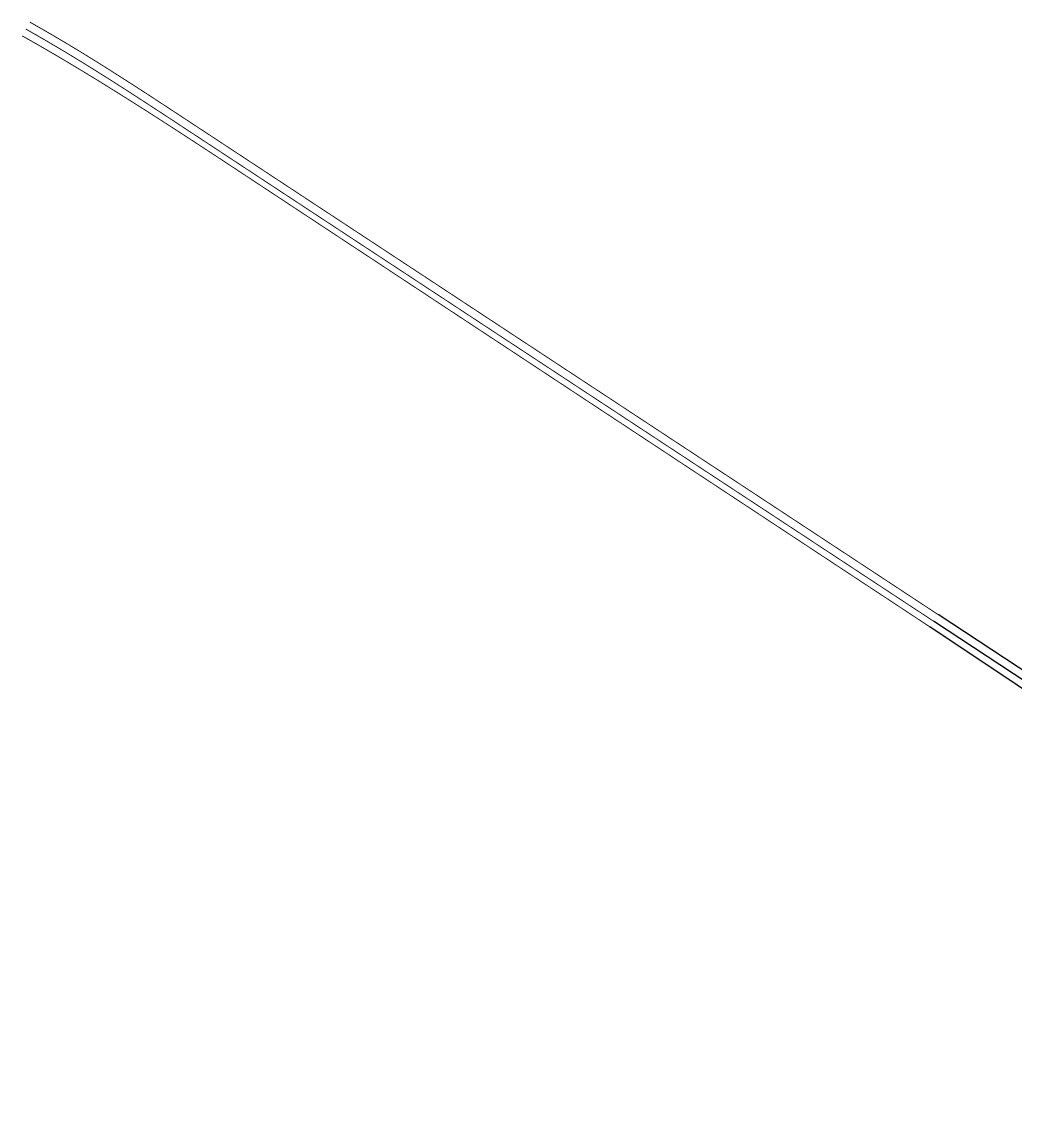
# Model space of a CAD drawing. Header units: metres. Extents: x 286440 to 292902, y 7462783 to 7466165.
# Drawn here: x 286440 to 286996, y 7465560 to 7466165 of the extents above; entities that cross this region are included whole.
import ezdxf

# ---------------------------------------------------------------- set-up
doc = ezdxf.new("R2010")
doc.units = ezdxf.units.M
doc.header["$LTSCALE"] = 10
doc.linetypes.add('DASHED2', pattern=[0.375, 0.25, -0.125])
doc.layers.add('U-HZ-EIXO CARGA', color=170, linetype='CARGA_LINE', lineweight=30)
doc.layers.add('U-HZ-EIXO TIC', color=40, linetype='TIC_LINE', lineweight=30)
doc.styles.get("Standard").update_dxf_attribs({"font": 'arial.ttf'})
doc.linetypes.add('CARGA_LINE', pattern='A,3.5,-0.25,["CARGA",Standard,S=0.175,R=0,X=-0.05,Y=-0.1],-0.95', length=4.7)
doc.linetypes.add('TIC_LINE', pattern='A,3.5,-0.25,["TIC",Standard,S=0.175,R=0,X=-0.05,Y=-0.1],-0.5', length=4.25)

msp = doc.modelspace()

# ---------------------------------------------------------------- linework, layer by layer
at = {"layer": 'U-HZ-EIXO CARGA', "color": 0, "linetype": 'DASHED2', "lineweight": 30, "ltscale": 2, "const_width": 0.5, "flags": 128}
msp.add_lwpolyline([(286948.09, 7465826.46), (286568.28, 7466076.96, 0.000306), (286549.13, 7466089.58, 0.000611), (286539.54, 7466095.86, 0.001223), (286523.53, 7466106.28, 0.001528), (286510.69, 7466114.54, 0.00214), (286495.21, 7466124.33, 0.002445), (286481.6, 7466132.77, 0.003057), (286466.22, 7466142.08, 0.003362), (286452.14, 7466150.35, 0.00304), (286440.32, 7466157.08)], format="xyb", dxfattribs=at)
at = {"layer": 'U-HZ-EIXO CARGA', "lineweight": 30, "flags": 128}
msp.add_lwpolyline([(287349.04, 7465559.96), (287288.3, 7465599.24), (286948.09, 7465826.46)], dxfattribs=at)
at = {"layer": 'U-HZ-EIXO TIC', "color": 0, "linetype": 'DASHED2', "ltscale": 2, "const_width": 0.5, "flags": 128}
for points in [[(286952.63, 7465833.38), (286534.43, 7466108.67, 0.000145), (286525.3, 7466114.67, 0.000291), (286520.73, 7466117.67, 0.000581), (286513.1, 7466122.66, 0.000727), (286506.99, 7466126.64, 0.001017), (286499.63, 7466131.39, 0.001162), (286493.16, 7466135.52, 0.001453), (286485.88, 7466140.12, 0.001598), (286479.24, 7466144.27, 0.001889), (286471.97, 7466148.73, 0.002034), (286465.18, 7466152.83, 0.006286), (286444.64, 7466164.75)], [(286950.09, 7465829.67), (286531.96, 7466104.91), (286529.75, 7466106.36), (286527.54, 7466107.81), (286525.33, 7466109.27), (286523.13, 7466110.72), (286520.92, 7466112.17), (286518.71, 7466113.62), (286516.5, 7466115.07), (286514.28, 7466116.52), (286512.07, 7466117.96), (286509.86, 7466119.41), (286507.64, 7466120.85), (286505.42, 7466122.29), (286503.21, 7466123.73), (286500.99, 7466125.17), (286498.76, 7466126.6), (286496.54, 7466128.03), (286494.32, 7466129.45), (286492.09, 7466130.88), (286489.86, 7466132.29), (286487.62, 7466133.71), (286485.39, 7466135.12), (286483.15, 7466136.53), (286480.91, 7466137.93), (286478.67, 7466139.33), (286476.42, 7466140.72), (286474.17, 7466142.11), (286471.92, 7466143.49), (286469.66, 7466144.87), (286467.4, 7466146.24), (286465.14, 7466147.6), (286462.87, 7466148.96, 0.006286), (286442.43, 7466160.83, -0.006286), (286462.87, 7466148.96)]]:
    msp.add_lwpolyline(points, format="xyb", dxfattribs=at)
at = {"layer": 'U-HZ-EIXO TIC', "flags": 128}
for points in [[(287354.77, 7465568.66), (286952.63, 7465833.38)], [(287352.29, 7465564.9), (286950.09, 7465829.67)]]:
    msp.add_lwpolyline(points, dxfattribs=at)

doc.saveas('drawing.dxf')
